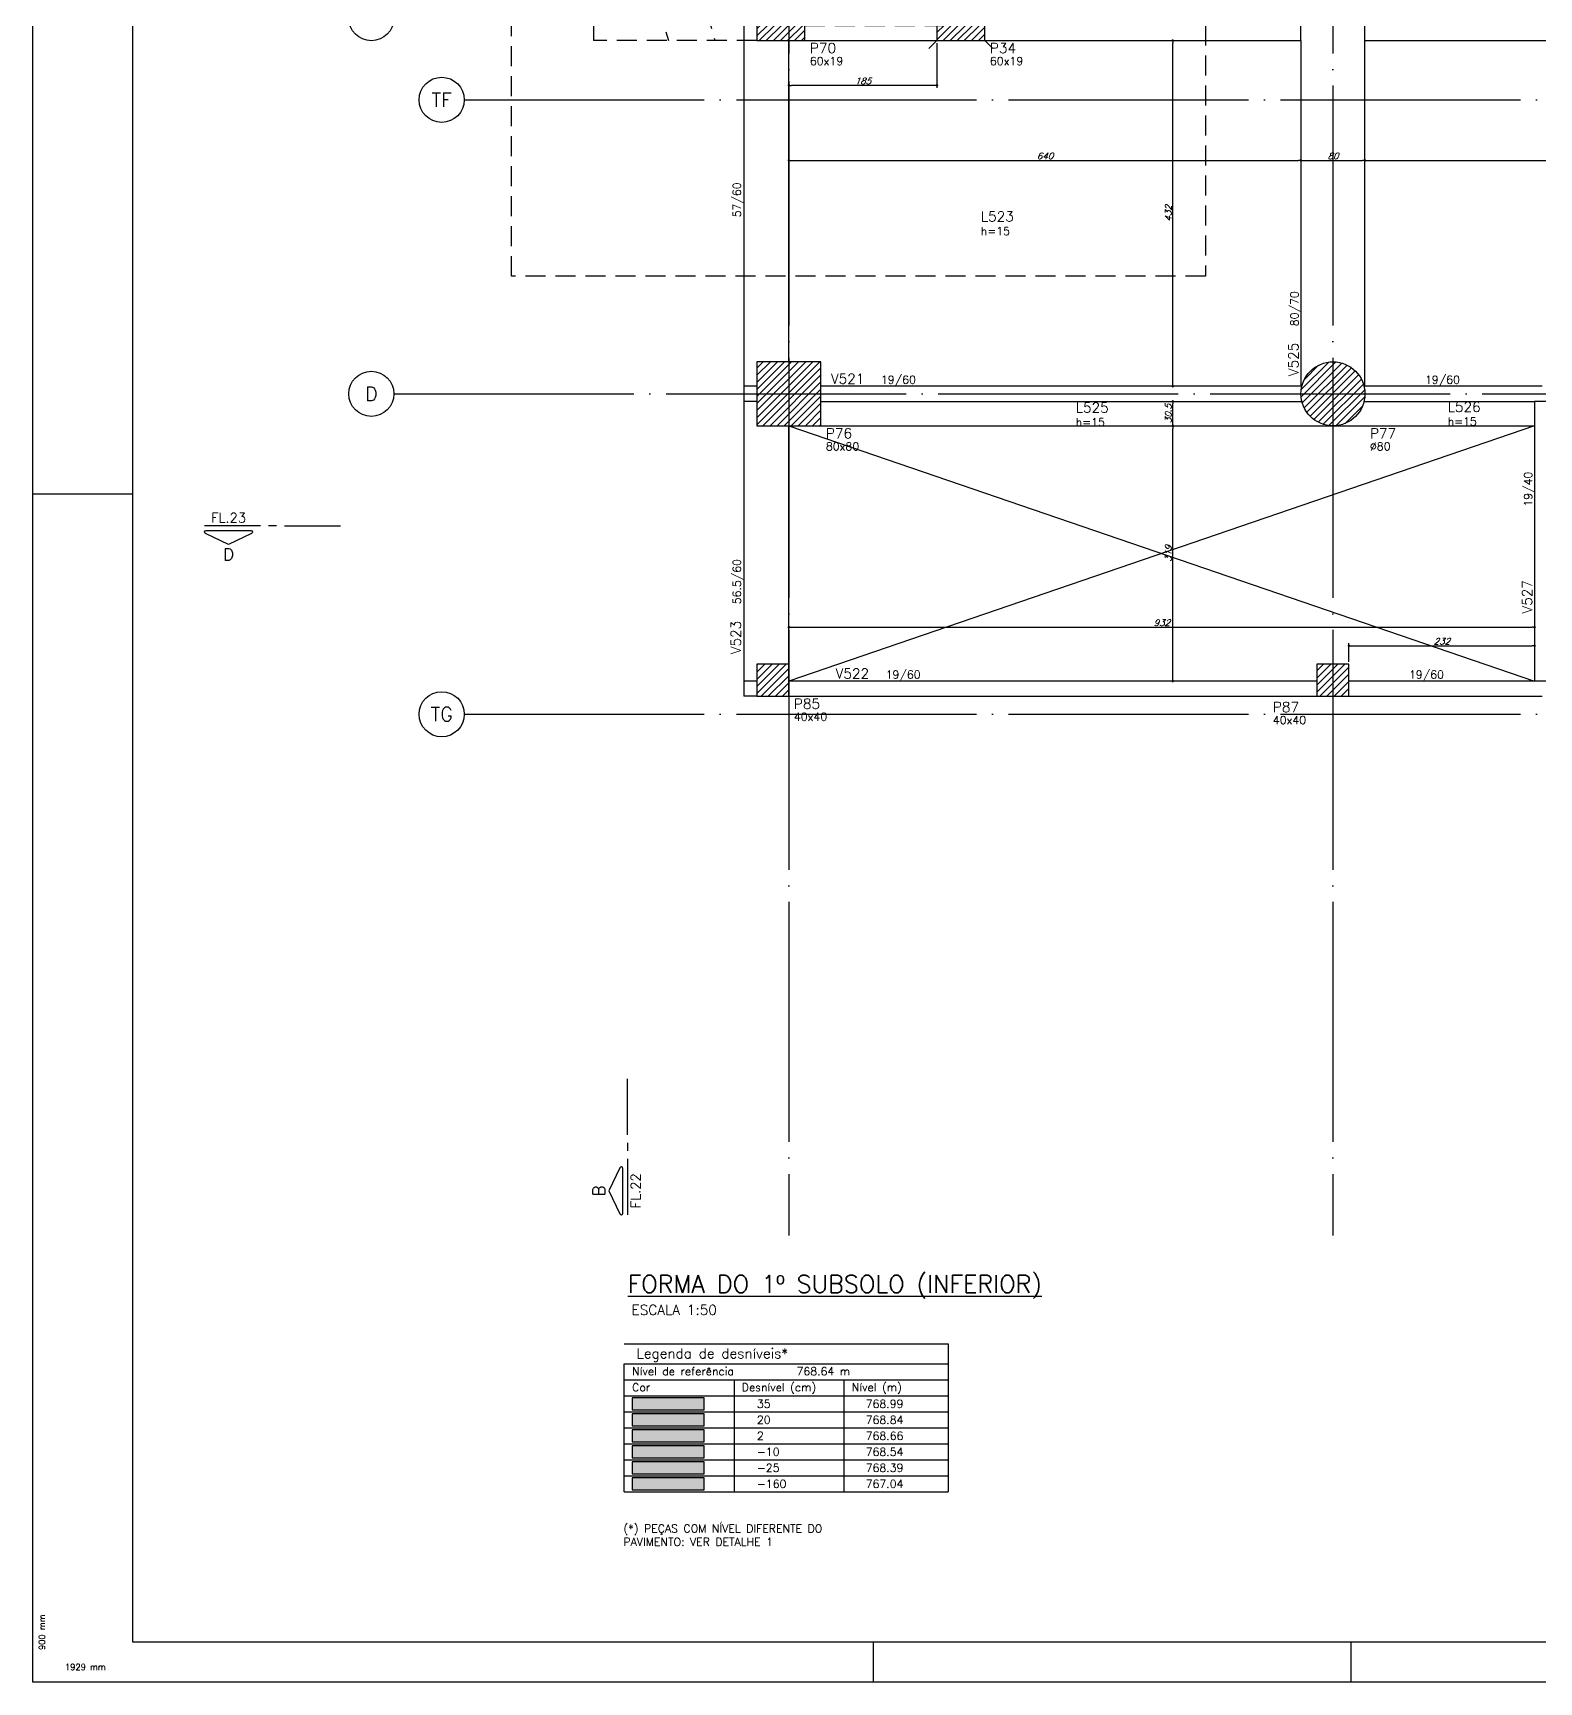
# Model space of a CAD drawing. Header units: millimetres. Extents: x -4245 to 5400, y -2094 to 2406.
# Drawn here: x -4245 to -2362, y -2094 to -34 of the extents above; entities that cross this region are included whole.
import ezdxf
from ezdxf.enums import TextEntityAlignment as Align

# ---------------------------------------------------------------- set-up
doc = ezdxf.new("R2010")
doc.units = ezdxf.units.MM
doc.header["$LTSCALE"] = 50
doc.linetypes.add('DASHED', pattern=[0.75, 0.5, -0.25])
doc.linetypes.add('EIXO', pattern=[6.8, 6, -0.4, 0, -0.4])
for name, color, linetype in [('AR-TEXTO_REGUA 120_1-200', 4, 'Continuous'), ('F-AUX-RED', 1, 'Continuous'), ('F-CORTE-INDICAÇÃO', 4, 'Continuous'), ('F-COTAS', 106, 'Continuous'), ('F-DESNIVEL-1', 254, 'Continuous'), ('F-EIXO', 12, 'EIXO'), ('F-ESCADAS', 2, 'Continuous'), ('F-LAJES', 3, 'Continuous'), ('F-LAJES-DIM', 2, 'Continuous'), ('F-LAJES-NOME', 4, 'Continuous'), ('F-MARGEM', 1, 'Continuous'), ('F-PILARES-DIM', 172, 'Continuous'), ('F-PILARES-HACH', 174, 'Continuous'), ('F-PILARES-N', 170, 'Continuous'), ('F-PILARES-NASCE', 4, 'Continuous'), ('F-PILARES-NOME', 170, 'Continuous'), ('F-PILARES-S', 170, 'Continuous'), ('F-TABELA-NÍVEIS', 1, 'Continuous'), ('F-TEXTO', 6, 'Continuous'), ('F-VIGAS', 3, 'Continuous'), ('F-VIGAS-DIM', 2, 'Continuous'), ('F-VIGAS-NOME', 4, 'Continuous'), ('F-VÃO', 1, 'Continuous')]:
    doc.layers.add(name, color=color, linetype=linetype)
for name, color, linetype, true_color in [('F-DESNIVEL-2', 7, 'Continuous', 0xffd1e8), ('F-DESNIVEL-3', 7, 'Continuous', 0xd5c7ff), ('F-DESNIVEL-4', 7, 'Continuous', 0xc3f1b6), ('F-DESNIVEL-5', 7, 'Continuous', 0xadd6ff), ('F-DESNIVEL-6', 7, 'Continuous', 0xffdebd)]:
    doc.layers.add(name, color=color, linetype=linetype, true_color=true_color)
doc.styles.add('CP-TEXT-INCL', font='simplex.shx', dxfattribs={"oblique": 20})
doc.styles.add('MCP', font='simplex.shx')
doc.styles.add('REGUA-120-esc1_200', font='simplex.shx', dxfattribs={"height": 0.6})
doc.styles.add('ROMANS', font='simplex.shx')
doc.dimstyles.new('CP-COTAS-50', dxfattribs={"dimscale": 0.64, "dimtxt": 12.5, "dimasz": 5, "dimexe": 5, "dimexo": 5, "dimgap": 2.5, "dimtad": 1, "dimdec": 1, "dimdsep": 46, "dimtxsty": 'CP-TEXT-INCL', "dimblk1": 'DOT', "dimblk2": 'DOT', "dimsah": 1, "dimcen": 9, "dimclrd": 256, "dimclre": 256, "dimclrt": 256, "dimadec": 0, "dimazin": 0, "dimtfac": 1, "dimtdec": 1, "dimtmove": 2, "dimatfit": 3, "dimldrblk": 'DOT', "dimfxl": 0, "dimtolj": 1, "dimarcsym": 0})
pattern_1 = [(45, (0, 5000), (-4.4194174, 4.4194174), [])]

# ---------------------------------------------------------------- blocks, each defined once
blk = doc.blocks.new('A0-4L_900')
at = {"layer": 'F-MARGEM', "color": 2}
for p, q in [((0, 29.7), (2.5, 29.7)), ((21, 1), (21, 0)), ((32.95, 0), (32.95, 1))]:
    blk.add_line(p, q, dxfattribs=at)
blk.add_lwpolyline([(0, 0), (0, 90), (192.9, 90), (192.9, 0)], close=True, dxfattribs=at)
at = {"layer": 'F-MARGEM', "color": 7}
blk.add_lwpolyline([(2.5, 89), (191.9, 89), (191.9, 1), (2.5, 1)], close=True, dxfattribs=at)
at = {"layer": 'F-MARGEM', "color": 1, "style": 'ROMANS'}
blk.add_text('900 mm', height=0.1524, rotation=90, dxfattribs=at).set_placement((0.3, 0.8))
blk.add_text('1929 mm', height=0.1524, dxfattribs=at).set_placement((0.8, 0.3))
blk = doc.blocks.new('*U23')
at = {"layer": 'F-EIXO'}
blk.add_line((0, 0), (7397, 0), dxfattribs=at)
at = {"layer": 'F-EIXO', "color": 2, "linetype": 'Continuous'}
blk.add_circle((-28.2072, 0), 28.2072, dxfattribs=at)
at = {"layer": 'F-TEXTO', "style": 'ROMANS'}
blk.add_attdef('EIXO', text='', height=17.5, dxfattribs=at).set_placement((-28.2072, 0), align=Align.MIDDLE_CENTER)
blk = doc.blocks.new('*U29')
at = {"layer": 'F-EIXO'}
blk.add_line((0, 0), (7484.954, 0), dxfattribs=at)
at = {"layer": 'F-EIXO', "color": 2, "linetype": 'Continuous'}
blk.add_circle((-28.2072, 0), 28.2072, dxfattribs=at)
at = {"layer": 'F-TEXTO', "style": 'ROMANS'}
blk.add_attdef('EIXO', text='', height=17.5, dxfattribs=at).set_placement((-28.2072, 0), align=Align.MIDDLE_CENTER)
blk = doc.blocks.new('*U32')
at = {"layer": 'F-EIXO'}
blk.add_line((0, 0), (0, -3477.9), dxfattribs=at)
at = {"layer": 'F-TEXTO', "style": 'ROMANS'}
blk.add_attdef('EIXO', text='', height=17.5, rotation=360, dxfattribs=at).set_placement((0, 28.2), align=Align.MIDDLE_CENTER)
blk = doc.blocks.new('*U34')
at = {"layer": 'F-CORTE-INDICAÇÃO'}
for p, q in [((-100, 0), (-170, 0)), ((-80, 0), (-90, 0)), ((-70, 0), (0, 0))]:
    blk.add_line(p, q, dxfattribs=at)
blk.add_lwpolyline([(-112, 6, 0.802585), (-111.2, 9.8), (-140, 23.3), (-168.8, 9.8, 0.802585), (-168, 6)], format="xyb", close=True, dxfattribs=at)
at = {"layer": 'F-CORTE-INDICAÇÃO', "style": 'ROMANS'}
blk.add_attdef('CORTE', text='', height=15, dxfattribs=at).set_placement((-140, 35.8), align=Align.MIDDLE_CENTER)
at = {"layer": 'F-CORTE-INDICAÇÃO', "color": 2, "style": 'ROMANS'}
blk.add_attdef('FOLHA', text='', height=12, dxfattribs=at).set_placement((-140, -10), align=Align.MIDDLE_CENTER)
blk = doc.blocks.new('_DOT')
at = {"color": 0, "linetype": 'ByBlock'}
blk.add_line((-0.5, 0), (-1, 0), dxfattribs=at)
at = {"color": 0, "linetype": 'ByBlock', "const_width": 0.5}
blk.add_lwpolyline([(-0.25, 0, 1), (0.25, 0, 1)], format="xyb", close=True, dxfattribs=at)
blk = doc.blocks.new('*D58')
at = {"layer": 'DEFPOINTS', "color": 0, "linetype": 'Continuous', "transparency": 16777216}
for p in [(-2820.2, -524.5), (-2820.2, -524.5), (-2820.2, -843.5)]:
    blk.add_point(p, dxfattribs=at)
at = {"layer": 'F-COTAS', "linetype": 'Continuous', "lineweight": -2, "transparency": 16777216}
blk.add_line((-2820.2, -840.3), (-2820.2, -527.7), dxfattribs=at)
at = {"layer": 'F-COTAS', "linetype": 'Continuous', "lineweight": -2, "transparency": 16777216, "xscale": 3.2, "yscale": 3.2, "zscale": 3.2}
for p, rotation in [((-2820.2, -524.5), 90), ((-2820.2, -843.5), 270)]:
    blk.add_blockref('_DOT', p, dxfattribs=dict(at, rotation=rotation))
at = {"layer": 'F-COTAS', "linetype": 'Continuous', "transparency": 16777216, "insert": (-2825.8, -684), "char_height": 8, "attachment_point": 5, "rotation": 90, "style": 'CP-TEXT-INCL'}
blk.add_mtext('\\A1;319', dxfattribs=at)
blk = doc.blocks.new('*D59')
at = {"layer": 'DEFPOINTS', "color": 0, "linetype": 'Continuous', "transparency": 16777216}
for p in [(-2820.2, -494), (-2820.2, -494), (-2820.2, -524.5)]:
    blk.add_point(p, dxfattribs=at)
at = {"layer": 'F-COTAS', "linetype": 'Continuous', "lineweight": -2, "transparency": 16777216}
blk.add_line((-2820.2, -521.3), (-2820.2, -497.2), dxfattribs=at)
at = {"layer": 'F-COTAS', "linetype": 'Continuous', "lineweight": -2, "transparency": 16777216, "xscale": 3.2, "yscale": 3.2, "zscale": 3.2}
for p, rotation in [((-2820.2, -494), 90), ((-2820.2, -524.5), 270)]:
    blk.add_blockref('_DOT', p, dxfattribs=dict(at, rotation=rotation))
at = {"layer": 'F-COTAS', "linetype": 'Continuous', "transparency": 16777216, "insert": (-2825.8, -509.3), "char_height": 8, "attachment_point": 5, "rotation": 90, "style": 'CP-TEXT-INCL'}
blk.add_mtext('\\A1;30.5', dxfattribs=at)
blk = doc.blocks.new('*D60')
at = {"layer": 'DEFPOINTS', "color": 0, "linetype": 'Continuous', "transparency": 16777216}
for p in [(-2820.2, -43), (-2820.2, -43), (-2820.2, -475)]:
    blk.add_point(p, dxfattribs=at)
at = {"layer": 'F-COTAS', "linetype": 'Continuous', "lineweight": -2, "transparency": 16777216}
blk.add_line((-2820.2, -471.8), (-2820.2, -46.2), dxfattribs=at)
at = {"layer": 'F-COTAS', "linetype": 'Continuous', "lineweight": -2, "transparency": 16777216, "xscale": 3.2, "yscale": 3.2, "zscale": 3.2}
for p, rotation in [((-2820.2, -43), 90), ((-2820.2, -475), 270)]:
    blk.add_blockref('_DOT', p, dxfattribs=dict(at, rotation=rotation))
at = {"layer": 'F-COTAS', "linetype": 'Continuous', "transparency": 16777216, "insert": (-2825.8, -259), "char_height": 8, "attachment_point": 5, "rotation": 90, "style": 'CP-TEXT-INCL'}
blk.add_mtext('\\A1;432', dxfattribs=at)
blk = doc.blocks.new('*D104')
at = {"layer": 'DEFPOINTS', "color": 0, "linetype": 'Continuous', "transparency": 16777216}
for p in [(-3300, -776.2), (-2368, -776.2), (-2368, -776.2)]:
    blk.add_point(p, dxfattribs=at)
at = {"layer": 'F-COTAS', "linetype": 'Continuous', "lineweight": -2, "transparency": 16777216}
blk.add_line((-3296.8, -776.2), (-2371.2, -776.2), dxfattribs=at)
at = {"layer": 'F-COTAS', "linetype": 'Continuous', "lineweight": -2, "transparency": 16777216, "xscale": 3.2, "yscale": 3.2, "zscale": 3.2, "rotation": 180}
blk.add_blockref('_DOT', (-3300, -776.2), dxfattribs=at)
at = {"layer": 'F-COTAS', "linetype": 'Continuous', "lineweight": -2, "transparency": 16777216, "xscale": 3.2, "yscale": 3.2, "zscale": 3.2}
blk.add_blockref('_DOT', (-2368, -776.2), dxfattribs=at)
at = {"layer": 'F-COTAS', "linetype": 'Continuous', "transparency": 16777216, "insert": (-2834, -770.6), "char_height": 8, "attachment_point": 5, "style": 'CP-TEXT-INCL'}
blk.add_mtext('\\A1;932', dxfattribs=at)
blk = doc.blocks.new('*D106')
at = {"layer": 'DEFPOINTS', "color": 0, "linetype": 'Continuous', "transparency": 16777216}
for p in [(-3300, -192.8), (-2660, -192.8), (-2660, -192.8)]:
    blk.add_point(p, dxfattribs=at)
at = {"layer": 'F-COTAS', "linetype": 'Continuous', "lineweight": -2, "transparency": 16777216}
blk.add_line((-3296.8, -192.8), (-2663.2, -192.8), dxfattribs=at)
at = {"layer": 'F-COTAS', "linetype": 'Continuous', "lineweight": -2, "transparency": 16777216, "xscale": 3.2, "yscale": 3.2, "zscale": 3.2, "rotation": 180}
blk.add_blockref('_DOT', (-3300, -192.8), dxfattribs=at)
at = {"layer": 'F-COTAS', "linetype": 'Continuous', "lineweight": -2, "transparency": 16777216, "xscale": 3.2, "yscale": 3.2, "zscale": 3.2}
blk.add_blockref('_DOT', (-2660, -192.8), dxfattribs=at)
at = {"layer": 'F-COTAS', "linetype": 'Continuous', "transparency": 16777216, "insert": (-2980, -187.2), "char_height": 8, "attachment_point": 5, "style": 'CP-TEXT-INCL'}
blk.add_mtext('\\A1;640', dxfattribs=at)
blk = doc.blocks.new('*D107')
at = {"layer": 'DEFPOINTS', "color": 0, "linetype": 'Continuous', "transparency": 16777216}
for p in [(-2660, -192.8), (-2580, -192.8), (-2580, -192.8)]:
    blk.add_point(p, dxfattribs=at)
at = {"layer": 'F-COTAS', "linetype": 'Continuous', "lineweight": -2, "transparency": 16777216}
blk.add_line((-2656.8, -192.8), (-2583.2, -192.8), dxfattribs=at)
at = {"layer": 'F-COTAS', "linetype": 'Continuous', "lineweight": -2, "transparency": 16777216, "xscale": 3.2, "yscale": 3.2, "zscale": 3.2, "rotation": 180}
blk.add_blockref('_DOT', (-2660, -192.8), dxfattribs=at)
at = {"layer": 'F-COTAS', "linetype": 'Continuous', "lineweight": -2, "transparency": 16777216, "xscale": 3.2, "yscale": 3.2, "zscale": 3.2}
blk.add_blockref('_DOT', (-2580, -192.8), dxfattribs=at)
at = {"layer": 'F-COTAS', "linetype": 'Continuous', "transparency": 16777216, "insert": (-2620, -187.2), "char_height": 8, "attachment_point": 5, "style": 'CP-TEXT-INCL'}
blk.add_mtext('\\A1;80', dxfattribs=at)
blk = doc.blocks.new('*D108')
at = {"layer": 'DEFPOINTS', "color": 0, "linetype": 'Continuous', "transparency": 16777216}
for p in [(-2580, -192.8), (-1949.5, -192.8), (-1949.5, -192.8)]:
    blk.add_point(p, dxfattribs=at)
at = {"layer": 'F-COTAS', "linetype": 'Continuous', "lineweight": -2, "transparency": 16777216}
blk.add_line((-2576.8, -192.8), (-1952.7, -192.8), dxfattribs=at)
at = {"layer": 'F-COTAS', "linetype": 'Continuous', "lineweight": -2, "transparency": 16777216, "xscale": 3.2, "yscale": 3.2, "zscale": 3.2, "rotation": 180}
blk.add_blockref('_DOT', (-2580, -192.8), dxfattribs=at)
at = {"layer": 'F-COTAS', "linetype": 'Continuous', "lineweight": -2, "transparency": 16777216, "xscale": 3.2, "yscale": 3.2, "zscale": 3.2}
blk.add_blockref('_DOT', (-1949.5, -192.8), dxfattribs=at)
at = {"layer": 'F-COTAS', "linetype": 'Continuous', "transparency": 16777216, "insert": (-2264.8, -187.2), "char_height": 8, "attachment_point": 5, "style": 'CP-TEXT-INCL'}
blk.add_mtext('\\A1;630.5', dxfattribs=at)
blk = doc.blocks.new('*D221')
at = {"layer": 'DEFPOINTS', "color": 0, "transparency": 16777216}
for p in [(-2368, -763.5), (-2368, -799.4), (-2600, -822.5)]:
    blk.add_point(p, dxfattribs=at)
at = {"layer": 'F-COTAS', "lineweight": -2, "transparency": 16777216}
for p, q in [((-2368, -766.7), (-2368, -802.6)), ((-2600, -819.3), (-2600, -796.2)), ((-2596.8, -799.4), (-2371.2, -799.4))]:
    blk.add_line(p, q, dxfattribs=at)
at = {"layer": 'F-COTAS', "lineweight": -2, "transparency": 16777216, "xscale": 3.2, "yscale": 3.2, "zscale": 3.2, "rotation": 180}
blk.add_blockref('_DOT', (-2600, -799.4), dxfattribs=at)
at = {"layer": 'F-COTAS', "lineweight": -2, "transparency": 16777216, "xscale": 3.2, "yscale": 3.2, "zscale": 3.2}
blk.add_blockref('_DOT', (-2368, -799.4), dxfattribs=at)
at = {"layer": 'F-COTAS', "transparency": 16777216, "insert": (-2484, -793.8), "char_height": 8, "attachment_point": 5, "style": 'CP-TEXT-INCL'}
blk.add_mtext('\\A1;232', dxfattribs=at)
blk = doc.blocks.new('*D223')
at = {"layer": 'DEFPOINTS', "color": 0, "transparency": 16777216}
for p in [(-3115, -43), (-3300, -90.8), (-3300, -99)]:
    blk.add_point(p, dxfattribs=at)
at = {"layer": 'F-COTAS', "lineweight": -2, "transparency": 16777216}
for p, q in [((-3115, -46.2), (-3115, -102.2)), ((-3300, -94), (-3300, -102.2)), ((-3118.2, -99), (-3296.8, -99))]:
    blk.add_line(p, q, dxfattribs=at)
at = {"layer": 'F-COTAS', "lineweight": -2, "transparency": 16777216, "xscale": 3.2, "yscale": 3.2, "zscale": 3.2, "rotation": 180}
blk.add_blockref('_DOT', (-3300, -99), dxfattribs=at)
at = {"layer": 'F-COTAS', "lineweight": -2, "transparency": 16777216, "xscale": 3.2, "yscale": 3.2, "zscale": 3.2}
blk.add_blockref('_DOT', (-3115, -99), dxfattribs=at)
at = {"layer": 'F-COTAS', "transparency": 16777216, "insert": (-3207.5, -93.4), "char_height": 8, "attachment_point": 5, "style": 'CP-TEXT-INCL'}
blk.add_mtext('\\A1;185', dxfattribs=at)
blk = doc.blocks.new('A$C2DAD426C')
at = {"layer": 'F-AUX-RED', "color": 252, "linetype": 'DASHED'}
for p, q in [((-7545.1, 893.2), (-7544.6, 191.2)), ((-7492.4, 834.7), (-7333.5, 266.1)), ((-7376.2, 835.2), (-7219.9, 275.7)), ((-7545, 814.9), (-7402.4, 304.6)), ((-7421.4, 788.8), (-7312.2, 398.1)), ((-7544.9, 606.2), (-7429.3, 192.7)), ((-7544.7, 397.6), (-7500.6, 239.8)), ((-7266.4, 338.3), (-7246.8, 268.2)), ((-7321.2, 326.1), (-7288.8, 210.4)), ((-7290.7, 321.1), (-7261.9, 217.9)), ((-7203.2, 320), (-7108, -20.5)), ((-7544.6, 293.2), (-7527.6, 232.3))]:
    blk.add_line(p, q, dxfattribs=at)
for points in [[(-7524.9, 196.7), (-7544.6, 191.2), (-7545.1, 893.2), (-7526.1, 825.2), (-7472.2, 840.3), (-7455.1, 779.4), (-7401.2, 794.5), (-7409.9, 825.8), (-7356, 840.8), (-7349.3, 842.7)], [(-7192.9, 283.3), (-7253.6, 266.3), (-7241.6, 223.6), (-7295.6, 208.5), (-7313.3, 271.7), (-7367.2, 256.7), (-7382.2, 310.3), (-7436.1, 295.2), (-7409.1, 198.4), (-7463, 183.3), (-7480.4, 245.5), (-7534.4, 230.4), (-7524.9, 196.7)]]:
    blk.add_lwpolyline(points, dxfattribs=at)
at = {"layer": 'F-ESCADAS', "color": 252, "linetype": 'DASHED'}
for p, q in [((-7514.6, 1434.4), (-7107, -24)), ((-7545.4, 1336.7), (-7283.7, 400)), ((-7545.3, 1128), (-7335.7, 378)), ((-7545.1, 919.3), (-7281.5, -24)), ((-7545, 710.6), (-7339.7, -24)), ((-7544.8, 501.9), (-7392.5, -43)), ((-7321.2, 326.1), (-7223.3, -24)), ((-7261.3, 320), (-7165.2, -24)), ((-7544.6, 293.2), (-7450.7, -43)), ((-7280, -24), (-7107, -24)), ((-7340, -43), (-7544.4, -43)), ((-7340, -43), (-7450.6, -43))]:
    blk.add_line(p, q, dxfattribs=at)
blk.add_lwpolyline([(-7545.5, 1403.5), (-7544.4, -43)], dxfattribs=at)

msp = doc.modelspace()

# ---------------------------------------------------------------- hatches: boundary and pattern name
at = {"layer": 'F-PILARES-HACH', "linetype": 'Continuous'}
h = msp.add_hatch(dxfattribs=at)
h.set_pattern_fill('ANSI31', color=256, scale=50, style=0)
h.set_pattern_definition(pattern_1)
h.paths.add_polyline_path([(-3340, -43), (-3280, -43), (-3280, -24), (-3340, -24)], flags=16)
h = msp.add_hatch(dxfattribs=at)
h.set_pattern_fill('ANSI31', color=256, scale=50, style=0)
h.set_pattern_definition(pattern_1)
h.paths.add_polyline_path([(-3115, -43), (-3055, -43), (-3055, -24), (-3115, -24)], flags=16)
h = msp.add_hatch(dxfattribs=at)
h.set_pattern_fill('ANSI31', color=256, scale=50, style=0)
h.set_pattern_definition(pattern_1)
h.paths.add_polyline_path([(-3340, -524.5), (-3260, -524.5), (-3260, -444.5), (-3340, -444.5)], flags=16)
h = msp.add_hatch(dxfattribs=at)
h.set_pattern_fill('ANSI31', color=256, scale=50)
h.set_pattern_definition(pattern_1)
edge = h.paths.add_edge_path()
edge.add_arc((-2620, -484.5), 40, 0, 360)
h = msp.add_hatch(dxfattribs=at)
h.set_pattern_fill('ANSI31', color=256, scale=50, style=0)
h.set_pattern_definition(pattern_1)
h.paths.add_polyline_path([(-3340, -862.5), (-3300, -862.5), (-3300, -822.5), (-3340, -822.5)], flags=16)
h = msp.add_hatch(dxfattribs=at)
h.set_pattern_fill('ANSI31', color=256, scale=50, style=0)
h.set_pattern_definition(pattern_1)
h.paths.add_polyline_path([(-2640, -862.5), (-2600, -862.5), (-2600, -822.5), (-2640, -822.5)], flags=16)

# ---------------------------------------------------------------- linework, layer by layer
at = {"layer": 'F-AUX-RED', "color": 4, "linetype": 'DASHED'}
msp.add_lwpolyline([(-2779.114, -337.366), (-3646.661, -337.366), (-3646.661, 1776.019), (-2779.114, 1776.019)], close=True, dxfattribs=at)
at = {"layer": 'F-DESNIVEL-1'}
for points in [[(-3495.98, -1754.288), (-3495.98, -1739.288), (-3495.98, -1754.288)], [(-3495.98, -1774.288), (-3405.98, -1774.288), (-3405.98, -1759.288)], [(-3495.98, -1774.288), (-3405.98, -1759.288), (-3495.98, -1759.288)], [(-3495.98, -1774.288), (-3495.98, -1759.288), (-3495.98, -1774.288)]]:
    msp.add_solid(points, dxfattribs=at)
at = {"layer": 'F-DESNIVEL-2'}
for points in [[(-3495.98, -1794.288), (-3405.98, -1794.288), (-3405.98, -1779.288)], [(-3495.98, -1794.288), (-3405.98, -1779.288), (-3495.98, -1779.288)], [(-3495.98, -1794.288), (-3495.98, -1779.288), (-3495.98, -1794.288)]]:
    msp.add_solid(points, dxfattribs=at)
at = {"layer": 'F-DESNIVEL-3'}
for points in [[(-3495.98, -1814.288), (-3405.98, -1814.288), (-3405.98, -1799.288)], [(-3495.98, -1814.288), (-3405.98, -1799.288), (-3495.98, -1799.288)], [(-3495.98, -1814.288), (-3495.98, -1799.288), (-3495.98, -1814.288)]]:
    msp.add_solid(points, dxfattribs=at)
at = {"layer": 'F-DESNIVEL-4'}
for points in [[(-3495.98, -1834.288), (-3405.98, -1834.288), (-3405.98, -1819.288)], [(-3495.98, -1834.288), (-3405.98, -1819.288), (-3495.98, -1819.288)], [(-3495.98, -1834.288), (-3495.98, -1819.288), (-3495.98, -1834.288)]]:
    msp.add_solid(points, dxfattribs=at)
at = {"layer": 'F-DESNIVEL-5'}
for points in [[(-3495.98, -1854.288), (-3405.98, -1854.288), (-3405.98, -1839.288)], [(-3495.98, -1854.288), (-3405.98, -1839.288), (-3495.98, -1839.288)], [(-3495.98, -1854.288), (-3495.98, -1839.288), (-3495.98, -1854.288)]]:
    msp.add_solid(points, dxfattribs=at)
at = {"layer": 'F-DESNIVEL-6'}
for points in [[(-3495.98, -1754.288), (-3405.98, -1754.288), (-3405.98, -1739.288)], [(-3495.98, -1754.288), (-3405.98, -1739.288), (-3495.98, -1739.288)]]:
    msp.add_solid(points, dxfattribs=at)
at = {"layer": 'F-LAJES', "linetype": 'Continuous'}
msp.add_line((-3300, -524.5), (-2368, -524.5), dxfattribs=at)
at = {"layer": 'F-PILARES-N', "linetype": 'Continuous'}
msp.add_lwpolyline([(-3115, -43), (-3055, -43), (-3055, -24), (-3115, -24), (-3115, -43)], dxfattribs=at)
at = {"layer": 'F-PILARES-NASCE', "linetype": 'Continuous'}
for p, q in [((-3115, -43), (-3125, -53)), ((-3055, -43), (-3045, -53))]:
    msp.add_line(p, q, dxfattribs=at)
at = {"layer": 'F-PILARES-S', "linetype": 'Continuous'}
for points in [[(-3340, -43), (-3280, -43), (-3280, -24), (-3340, -24), (-3340, -43)], [(-3340, -524.5), (-3260, -524.5), (-3260, -444.5), (-3340, -444.5), (-3340, -524.5)], [(-3340, -862.5), (-3300, -862.5), (-3300, -822.5), (-3340, -822.5), (-3340, -862.5)], [(-2640, -862.5), (-2600, -862.5), (-2600, -822.5), (-2640, -822.5), (-2640, -862.5)]]:
    msp.add_lwpolyline(points, dxfattribs=at)
msp.add_circle((-2620, -484.5), 40, dxfattribs=at)
at = {"layer": 'F-TABELA-NÍVEIS'}
for p, q in [((-3505.98, -1671.788), (-3100.98, -1671.788)), ((-3100.98, -1671.788), (-3100.98, -1696.788)), ((-3505.98, -1696.788), (-3100.98, -1696.788)), ((-3505.98, -1716.788), (-3505.98, -1696.788)), ((-3100.98, -1696.788), (-3100.98, -1716.788)), ((-3505.98, -1716.788), (-3100.98, -1716.788)), ((-3505.98, -1736.788), (-3505.98, -1716.788)), ((-3368.48, -1716.788), (-3368.48, -1736.788)), ((-3231.396, -1716.788), (-3231.396, -1736.788)), ((-3100.98, -1716.788), (-3100.98, -1736.788)), ((-3100.98, -1716.788), (-3100.98, -1736.788)), ((-3505.98, -1736.788), (-3100.98, -1736.788)), ((-3505.98, -1776.788), (-3505.98, -1736.788)), ((-3405.98, -1739.288), (-3495.98, -1739.288)), ((-3495.98, -1739.288), (-3495.98, -1754.288)), ((-3405.98, -1754.288), (-3405.98, -1739.288)), ((-3368.48, -1736.788), (-3368.48, -1776.788)), ((-3231.396, -1736.788), (-3231.396, -1756.788)), ((-3100.98, -1736.788), (-3100.98, -1776.788)), ((-3505.98, -1756.788), (-3100.98, -1756.788)), ((-3495.98, -1754.288), (-3405.98, -1754.288)), ((-3405.98, -1759.288), (-3495.98, -1759.288)), ((-3495.98, -1759.288), (-3495.98, -1774.288)), ((-3405.98, -1774.288), (-3405.98, -1759.288)), ((-3231.396, -1756.788), (-3231.396, -1776.788)), ((-3505.98, -1776.788), (-3100.98, -1776.788)), ((-3505.98, -1796.788), (-3505.98, -1776.788)), ((-3495.98, -1774.288), (-3405.98, -1774.288)), ((-3405.98, -1779.288), (-3495.98, -1779.288)), ((-3495.98, -1779.288), (-3495.98, -1794.288)), ((-3405.98, -1794.288), (-3405.98, -1779.288)), ((-3368.48, -1776.788), (-3368.48, -1796.788)), ((-3231.396, -1776.788), (-3231.396, -1796.788)), ((-3100.98, -1776.788), (-3100.98, -1796.788)), ((-3505.98, -1796.788), (-3100.98, -1796.788)), ((-3505.98, -1816.788), (-3505.98, -1796.788)), ((-3495.98, -1794.288), (-3405.98, -1794.288)), ((-3405.98, -1799.288), (-3495.98, -1799.288)), ((-3495.98, -1799.288), (-3495.98, -1814.288)), ((-3405.98, -1814.288), (-3405.98, -1799.288)), ((-3368.48, -1796.788), (-3368.48, -1816.788)), ((-3231.396, -1796.788), (-3231.396, -1816.788)), ((-3100.98, -1796.788), (-3100.98, -1816.788)), ((-3505.98, -1816.788), (-3100.98, -1816.788)), ((-3505.98, -1836.788), (-3505.98, -1816.788)), ((-3495.98, -1814.288), (-3405.98, -1814.288)), ((-3405.98, -1819.288), (-3495.98, -1819.288)), ((-3495.98, -1819.288), (-3495.98, -1834.288)), ((-3405.98, -1834.288), (-3405.98, -1819.288)), ((-3368.48, -1816.788), (-3368.48, -1836.788)), ((-3231.396, -1816.788), (-3231.396, -1836.788)), ((-3100.98, -1816.788), (-3100.98, -1836.788)), ((-3505.98, -1836.788), (-3100.98, -1836.788)), ((-3505.98, -1856.788), (-3505.98, -1836.788)), ((-3495.98, -1834.288), (-3405.98, -1834.288)), ((-3405.98, -1839.288), (-3495.98, -1839.288)), ((-3495.98, -1839.288), (-3495.98, -1854.288)), ((-3495.98, -1854.288), (-3405.98, -1854.288)), ((-3405.98, -1854.288), (-3405.98, -1839.288)), ((-3368.48, -1836.788), (-3368.48, -1856.788)), ((-3231.396, -1836.788), (-3231.396, -1856.788)), ((-3100.98, -1836.788), (-3100.98, -1856.788)), ((-3505.98, -1856.788), (-3100.98, -1856.788))]:
    msp.add_line(p, q, dxfattribs=at)
at = {"layer": 'F-VIGAS'}
for points in [[(-3356.5, -24), (-3356.5, -862.5)], [(-2660, -43), (-2660, -24)], [(-2580, -43), (-2580, -24)], [(-3340, -43), (-3356.5, -43)], [(-3300, -444.5), (-3300, -43)], [(-3280, -43), (-3115, -43)], [(-3055, -43), (-2660, -43)], [(-2660, -43), (-2660, -475)], [(-2580, -475), (-2580, -43)], [(-2580, -43), (-1949.5, -43)], [(-3340, -475), (-3356.5, -475)], [(-3340, -494), (-3356.5, -494)], [(-2660, -475), (-3260, -475)], [(-3260, -494), (-2658.11, -494)], [(-2581.89, -494), (-2368, -494)], [(-2358.5, -475), (-2580, -475)], [(-2368, -494), (-2368, -843.5)], [(-2349, -494), (-2368, -494)], [(-3300, -822.5), (-3300, -524.5)], [(-3340, -843.5), (-3356.5, -843.5)], [(-2640, -843.5), (-3300, -843.5)], [(-2368, -843.5), (-2600, -843.5)], [(-2349, -843.5), (-2368, -843.5)], [(-3340, -862.5), (-3356.5, -862.5)], [(-3300, -862.5), (-2640, -862.5)], [(-2600, -862.5), (-2358.5, -862.5)]]:
    msp.add_lwpolyline(points, dxfattribs=at)
at = {"layer": 'F-VÃO'}
for p, q in [((-3300, -524.5), (-2368, -843.5)), ((-2368, -524.5), (-3300, -843.5))]:
    msp.add_line(p, q, dxfattribs=at)

# ---------------------------------------------------------------- block references
at = {"layer": 'F-AUX-RED'}
msp.add_blockref('A$C2DAD426C', (4000, 0), dxfattribs=at)
at = {"layer": 'F-CORTE-INDICAÇÃO', "linetype": 'Continuous'}
ref = msp.add_blockref('*U34', (-3860.42, -649.338), dxfattribs=dict(at, xscale=-1, rotation=180))
ref.add_attrib('FOLHA', 'FL.23', dxfattribs={"color": 2, "height": 12, "style": 'ROMANS'}).set_placement((-4000.42, -639.338), align=Align.MIDDLE_CENTER)
ref.add_attrib('CORTE', 'D', dxfattribs={"height": 15, "style": 'ROMANS'}).set_placement((-4000.42, -685.102), align=Align.MIDDLE_CENTER)
at = {"layer": 'F-CORTE-INDICAÇÃO', "linetype": 'Continuous', "rotation": 90}
msp.add_blockref('*U34', (-3501.618, -1340.597), dxfattribs=at).add_auto_attribs({'FOLHA': 'FL.22', 'CORTE': 'B'})
at = {"layer": 'F-EIXO', "linetype": 'Continuous'}
for name, p in [('*U32', (-3300, 1941.357)), ('*U32', (-2620, 1941.357)), ('*U29', (-3793.715, -15))]:
    msp.add_blockref(name, p, dxfattribs=at)
for name, p, values in [('*U23', (-3705.761, -117), {'EIXO': 'TF'}), ('*U29', (-3793.715, -484.5), {'EIXO': 'D'}), ('*U23', (-3705.761, -885), {'EIXO': 'TG'})]:
    msp.add_blockref(name, p, dxfattribs=at).add_auto_attribs(values)
at = {"layer": 'F-MARGEM', "linetype": 'Continuous', "xscale": 50, "yscale": 50, "zscale": 50}
msp.add_blockref('A0-4L_900', (-4244.836, -2094.493), dxfattribs=at)

# ---------------------------------------------------------------- texts
at = {"layer": 'AR-TEXTO_REGUA 120_1-200', "color": 2, "style": 'REGUA-120-esc1_200'}
msp.add_text('ESCALA 1:50', height=12.5, dxfattribs=at).set_placement((-3496.624, -1635.619))
msp.add_text('ESCALA 1:50', height=12.5, dxfattribs=at).set_placement((-3496.624, -1635.619))
at = {"layer": 'F-LAJES-DIM', "linetype": 'Continuous', "style": 'MCP'}
for p in [(-3060.145, -286.066), (-2941.566, -524.975), (-2476.636, -524.036)]:
    msp.add_text('h=15', height=10, dxfattribs=at).set_placement(p)
at = {"layer": 'F-LAJES-NOME', "linetype": 'Continuous', "style": 'MCP'}
for s, p in [('L523', (-3060.145, -269.066)), ('L526', (-2476.636, -507.036)), ('L525', (-2941.566, -507.975))]:
    msp.add_text(s, height=12.5, dxfattribs=at).set_placement(p)
at = {"layer": 'F-PILARES-DIM', "linetype": 'Continuous', "style": 'MCP'}
for s, p in [('60x19', (-3273.75, -73.625)), ('60x19', (-3048.75, -73.625)), ('80x80', (-3253.75, -555.125)), ('%%c80', (-2573.75, -555.125)), ('40x40', (-3293.75, -893.125)), ('40x40', (-2695.128, -897.205))]:
    msp.add_text(s, height=10, dxfattribs=at).set_placement(p)
at = {"layer": 'F-PILARES-NOME', "linetype": 'Continuous', "style": 'MCP'}
for s, p in [('P70', (-3273.75, -58.625)), ('P34', (-3048.75, -58.625)), ('P76', (-3253.75, -540.125)), ('P77', (-2573.75, -540.125)), ('P85', (-3293.75, -878.125)), ('P87', (-2695.128, -882.205))]:
    msp.add_text(s, height=12.5, dxfattribs=at).set_placement(p)
at = {"layer": 'F-TABELA-NÍVEIS', "color": 3, "style": 'MCP'}
msp.add_text('Legenda de desníveis*', height=12.5, dxfattribs=at).set_placement((-3490.505, -1689.991))
at = {"layer": 'F-TABELA-NÍVEIS', "color": 2, "style": 'MCP'}
for s, p in [('Nível de referência', (-3495.98, -1711.163)), ('768.64 m', (-3290.435, -1711.163)), ('Cor', (-3495.98, -1731.163)), ('Desnível (cm)', (-3358.896, -1731.163)), ('Nível (m)', (-3221.396, -1731.163)), ('35', (-3340.021, -1751.788)), ('768.99', (-3204.032, -1751.788)), ('20', (-3340.021, -1771.788)), ('768.84', (-3204.032, -1771.788)), ('2', (-3340.021, -1791.788)), ('768.66', (-3204.032, -1791.788)), ('-10', (-3340.021, -1811.788)), ('768.54', (-3204.032, -1811.788)), ('-25', (-3340.021, -1831.788)), ('768.39', (-3204.032, -1831.788)), ('-160', (-3340.021, -1851.788)), ('-160', (-3340.021, -1851.788)), ('767.04', (-3204.032, -1851.788))]:
    msp.add_text(s, height=10, dxfattribs=at).set_placement(p)
at = {"layer": 'F-TABELA-NÍVEIS', "color": 2, "insert": (-3506.821, -1897.669), "char_height": 10, "width": 276.95934, "attachment_point": 1, "style": 'MCP'}
msp.add_mtext('(*) PEÇAS COM NÍVEL DIFERENTE DO PAVIMENTO: VER DETALHE 1', dxfattribs=at)
msp.add_mtext('(*) PEÇAS COM NÍVEL DIFERENTE DO PAVIMENTO: VER DETALHE 1', dxfattribs=at)
at = {"layer": 'F-TEXTO', "style": 'ROMANS'}
msp.add_text('%%UFORMA DO 1º SUBSOLO (INFERIOR)', height=21.875, dxfattribs=at).set_placement((-3501.464, -1608.008))
at = {"layer": 'F-VIGAS-DIM', "linetype": 'Continuous', "style": 'MCP'}
for s, p in [('57/60', (-3360.125, -263.94)), ('80/70', (-2663.125, -400)), ('19/40', (-2371.125, -625.5)), ('56.5/60', (-3360.125, -747.5))]:
    msp.add_text(s, height=10, rotation=90, dxfattribs=at).set_placement(p)
for p in [(-3185, -471.875), (-2505, -471.875), (-3179.079, -840.375), (-2525, -840.375)]:
    msp.add_text('19/60', height=10, dxfattribs=at).set_placement(p)
at = {"layer": 'F-VIGAS-NOME', "linetype": 'Continuous', "style": 'MCP'}
for s, p in [('V525', (-2663.125, -462.5)), ('V527', (-2371.125, -759.073)), ('V523', (-3360.125, -810))]:
    msp.add_text(s, height=12.5, rotation=90, dxfattribs=at).set_placement(p)
for s, p in [('V521', (-3247.5, -471.875)), ('V522', (-3241.579, -840.375))]:
    msp.add_text(s, height=12.5, dxfattribs=at).set_placement(p)

# ---------------------------------------------------------------- dimensions: what is measured, and where the dimension line sits
at = {"layer": 'F-COTAS'}
for base, p1, p2, picture, middle in [((-3300, -99.019), (-3115, -43), (-3300, -90.825), '*D223', (-3207.5, -93.419)), ((-2368, -799.394), (-2600, -822.5), (-2368, -763.517), '*D221', (-2484, -793.794))]:
    dim = msp.add_linear_dim(base=base, p1=p1, p2=p2, dimstyle='CP-COTAS-50', override={"dimfxl": 7.5}, dxfattribs=at)
    dim.commit()
    dim.dimension.update_dxf_attribs({"geometry": picture, "text_midpoint": middle})
at = {"layer": 'F-COTAS', "linetype": 'Continuous'}
for base, p1, p2, angle, picture, middle in [((-2820.188, -43), (-2820.188, -475), (-2820.188, -43), 270, '*D60', (-2825.788, -259)), ((-2660, -192.756), (-3300, -192.756), (-2660, -192.756), 180, '*D106', (-2980, -187.156)), ((-2580, -192.756), (-2660, -192.756), (-2580, -192.756), 180, '*D107', (-2620, -187.156)), ((-1949.5, -192.756), (-2580, -192.756), (-1949.5, -192.756), 180, '*D108', (-2264.75, -187.156)), ((-2820.188, -494), (-2820.188, -524.5), (-2820.188, -494), 270, '*D59', (-2825.788, -509.25)), ((-2820.188, -524.5), (-2820.188, -843.5), (-2820.188, -524.5), 270, '*D58', (-2825.788, -684)), ((-2368, -776.227), (-3300, -776.227), (-2368, -776.227), 180, '*D104', (-2834, -770.627))]:
    dim = msp.add_linear_dim(base=base, p1=p1, p2=p2, angle=angle, dimstyle='CP-COTAS-50', dxfattribs=at)
    dim.commit()
    dim.dimension.update_dxf_attribs({"geometry": picture, "text_midpoint": middle})

doc.saveas('drawing.dxf')
